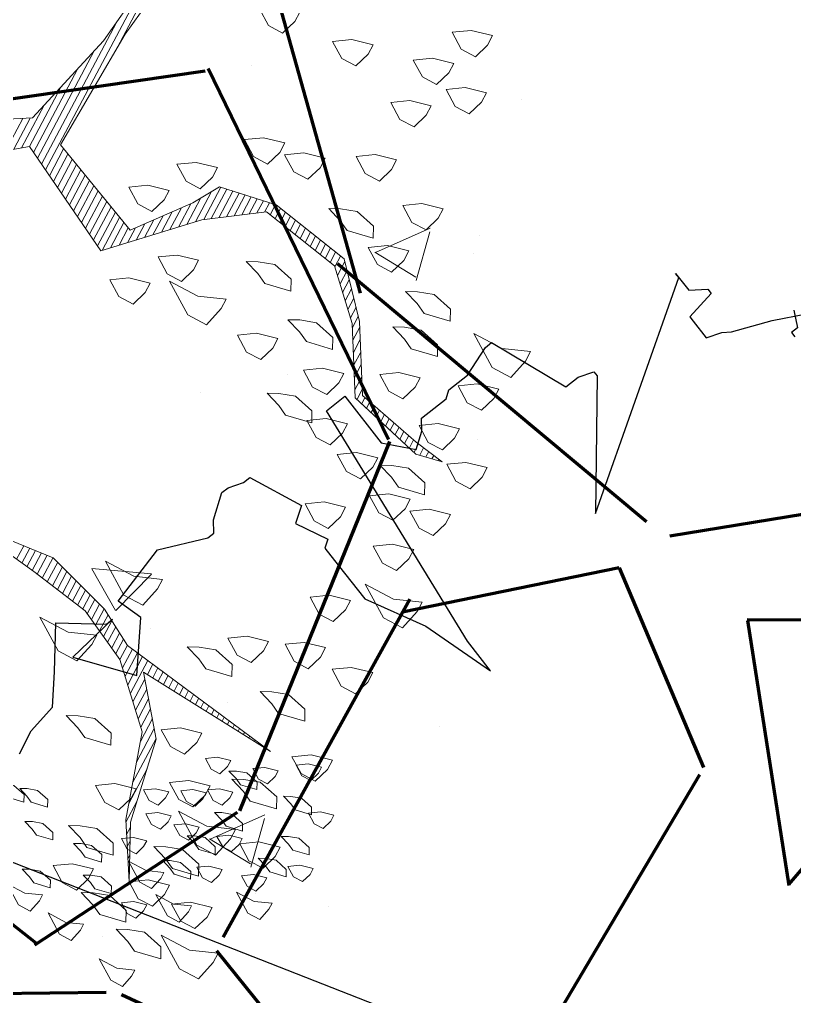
# Model space of a CAD drawing. Header units: millimetres. Extents: x 111 to 1506, y 14 to 566.
# Drawn here: x 245.737 to 246.597, y 193.822 to 194.905 of the extents above; entities that cross this region are included whole.
import ezdxf

# ---------------------------------------------------------------- set-up
doc = ezdxf.new("R2010")
doc.units = ezdxf.units.MM
for name, color, linetype, lineweight in [('ARBOLES', 78, 'Continuous', 5), ('G', 254, 'Continuous', 5), ('GRASS', 56, 'Continuous', 0)]:
    doc.layers.add(name, color=color, linetype=linetype, lineweight=lineweight)
doc.layers.add('fer', color=8, linetype='Continuous')

# ---------------------------------------------------------------- blocks, each defined once
blk = doc.blocks.new('*X16')
at = {"color": 0}
for p, q in [((18.13151740234911, 16.09), (18.18958047791855, 16.09)), ((18.13929503474378, 16.08), (18.19558036576587, 16.08)), ((18.14707266713846, 16.07), (18.22390660465023, 16.07)), ((18.14965271403609, 16.05), (18.29990518404965, 16.05)), ((18.15485029953314, 16.06), (18.26190589434995, 16.06)), ((18.14441471670906, 16.04), (18.33790447374937, 16.04)), ((18.13393872205501, 16.02), (18.47462008168335, 16.02)), ((18.13917671938203, 16.03), (18.39462157705236, 16.03)), ((18.12870072472798, 16.01), (18.17725004740651, 16.01)), ((18.35914787817491, 16.01), (18.5546185863143, 16.01)), ((18.11822473007392, 15.99), (18.1688291521822, 15.99)), ((18.12346272740095, 16), (18.17303959979436, 16)), ((18.1129867327469, 15.98), (18.16461870457004, 15.98)), ((18.10251073809284, 15.96), (18.15619780934573, 15.96)), ((18.10774873541987, 15.97), (18.16040825695789, 15.97)), ((18.09727274076582, 15.95), (18.15198736173358, 15.95)), ((18.08679674611176, 15.93), (18.14356646650926, 15.93)), ((18.09203474343879, 15.94), (18.14777691412142, 15.94)), ((18.0763207514577, 15.91), (18.13514557128495, 15.91)), ((18.08155874878473, 15.92), (18.13935601889711, 15.92)), ((18.07108275413068, 15.9), (18.1309351236728, 15.9)), ((18.0627145011125, 15.88), (18.12251422844848, 15.88)), ((18.06584475680365, 15.89), (18.12672467606064, 15.89)), ((18.07271431419137, 15.87), (18.11830378083633, 15.87)), ((18.08271412727025, 15.86), (18.11409333322417, 15.86)), ((18.09271394034912, 15.85), (18.11969342814805, 15.85)), ((18.10271375342799, 15.84), (18.13219319449663, 15.84)), ((18.11271356650686, 15.83), (18.14469296084522, 15.83)), ((18.12271337958573, 15.82), (18.15719272719381, 15.82)), ((18.1327131926646, 15.81), (18.1696924935424, 15.81)), ((18.14271300574348, 15.8), (18.18219225989099, 15.8)), ((18.15271281882235, 15.79), (18.19469202623958, 15.79)), ((17.56412514288547, 15.77), (17.58859619499025, 15.77)), ((18.16271263190122, 15.78), (18.21045770251964, 15.78)), ((18.17271244498009, 15.77), (18.22712405765109, 15.77)), ((17.56276153201108, 15.76), (17.58959617629814, 15.76)), ((18.18201444571203, 15.76), (18.24033659409571, 15.76)), ((17.5600343102623, 15.74), (17.59159613891391, 15.74)), ((17.56139792113669, 15.75), (17.59059615760602, 15.75)), ((18.18901431486724, 15.75), (18.24215474192823, 15.75)), ((18.19601418402245, 15.74), (18.24397288976075, 15.74)), ((17.55846422328014, 15.73), (17.59259612022179, 15.73)), ((18.20301405317766, 15.73), (18.24579103759327, 15.73)), ((17.55513095225385, 15.71), (17.5905984592483, 15.71)), ((17.556797587767, 15.72), (17.59359610152968, 15.72)), ((18.21001392233287, 15.72), (18.2476091854258, 15.72)), ((18.21701379148808, 15.71), (18.24942733325832, 15.71)), ((17.55346431674071, 15.7), (17.58752159368557, 15.7)), ((18.22401366064329, 15.7), (18.25124548109084, 15.7)), ((17.55013104571442, 15.68), (17.58136786256011, 15.68)), ((17.55179768122756, 15.69), (17.58444472812284, 15.69)), ((18.2310135297985, 15.69), (18.25306362892336, 15.69)), ((18.23801339895371, 15.68), (18.25488177675588, 15.68)), ((17.54846441020127, 15.67), (17.57829099699738, 15.67)), ((18.2385477157574, 15.67), (18.25669992458841, 15.67)), ((17.54513113917498, 15.65), (17.57213726587192, 15.65)), ((17.54679777468813, 15.66), (17.57521413143465, 15.66)), ((18.23479778585283, 15.65), (18.25340011729635, 15.65)), ((18.23667275080511, 15.66), (18.25527508224864, 15.66)), ((17.54020961248283, 15.63), (17.56598353474646, 15.63)), ((17.54346450366184, 15.64), (17.56906040030919, 15.64)), ((18.23104785594825, 15.63), (18.24965018739178, 15.63)), ((18.23292282090054, 15.64), (18.25152515234406, 15.64)), ((17.53520970594339, 15.62), (17.56290666918373, 15.62)), ((18.22917289099596, 15.62), (18.24777522243949, 15.62)), ((17.52520989286452, 15.6), (17.55431273478863, 15.6)), ((17.53020979940396, 15.61), (17.559829803621, 15.61)), ((18.22542296109138, 15.6), (18.24402529253491, 15.6)), ((18.22729792604367, 15.61), (18.2459002574872, 15.61)), ((17.52020998632508, 15.59), (17.54859855588642, 15.59)), ((18.2235479961391, 15.59), (18.24215032758262, 15.59)), ((17.51021017324621, 15.57), (17.537170198082, 15.57)), ((17.51521007978565, 15.58), (17.54288437698421, 15.58)), ((18.21979806623452, 15.57), (18.23840039767805, 15.57)), ((18.2216730311868, 15.58), (18.24027536263033, 15.58)), ((17.50521026670678, 15.56), (17.53145601917979, 15.56)), ((18.21792310128223, 15.56), (18.23652543272576, 15.56)), ((17.49034852600225, 15.54), (17.52411083868868, 15.54)), ((17.50021036016734, 15.55), (17.52574184027757, 15.55)), ((18.21318197637927, 15.54), (18.23277550282118, 15.54)), ((18.21604813632994, 15.55), (18.23465046777347, 15.55)), ((17.48034871292338, 15.53), (17.52259571549491, 15.53)), ((18.2031821633004, 15.53), (18.22835445433237, 15.53)), ((17.46034908676564, 15.51), (17.51956546910738, 15.51)), ((17.47034889984451, 15.52), (17.52108059230115, 15.52)), ((18.18318253714266, 15.51), (18.20585487490491, 15.51)), ((18.19318235022153, 15.52), (18.21710466461864, 15.52)), ((17.44034946060789, 15.49), (17.47856824885655, 15.49)), ((17.45034927368676, 15.5), (17.49106801520514, 15.5)), ((17.49884357368802, 15.49), (17.51653522271984, 15.49)), ((17.49955784605079, 15.5), (17.51805034591361, 15.5)), ((18.16318291098492, 15.49), (18.18335529547745, 15.49)), ((18.17318272406379, 15.5), (18.19460508519117, 15.5)), ((17.43034964752902, 15.48), (17.46606848250796, 15.48)), ((17.49812930132524, 15.48), (17.51502009952607, 15.48)), ((18.15318309790605, 15.48), (18.17210550576372, 15.48)), ((17.40004713443373, 15.46), (17.44106894981079, 15.46)), ((17.42034983445015, 15.47), (17.45356871615937, 15.47)), ((17.49670075659969, 15.46), (17.51198985313854, 15.46)), ((17.49741502896246, 15.47), (17.51350497633231, 15.47)), ((18.12376414791132, 15.46), (18.14684622447798, 15.46)), ((18.14090668461796, 15.47), (18.16085571604999, 15.47)), ((17.36804773258134, 15.45), (17.4285691834622, 15.45)), ((17.49598648423691, 15.45), (17.51047472994477, 15.45)), ((18.10662161120468, 15.45), (18.12970368777135, 15.45)), ((17.30404892887656, 15.43), (17.3661222140591, 15.43)), ((17.33604833072895, 15.44), (17.41606941711361, 15.44)), ((17.49455793951136, 15.43), (17.50744448355723, 15.43)), ((17.49527221187413, 15.44), (17.508959606751, 15.44)), ((18.07233653779141, 15.43), (18.09541861435807, 15.43)), ((18.08947907449805, 15.44), (18.11256115106471, 15.44)), ((17.27536577131167, 15.42), (17.31278987763845, 15.42)), ((17.49384366714858, 15.42), (17.50592936036346, 15.42)), ((18.05519400108478, 15.42), (18.07827607765144, 15.42)), ((17.24203306104876, 15.4), (17.25165344221621, 15.4)), ((17.25869941618022, 15.41), (17.27165306837395, 15.41)), ((17.49241512242303, 15.4), (17.50289911397593, 15.4)), ((17.49312939478581, 15.41), (17.50441423716969, 15.41)), ((18.04068119077921, 15.4), (18.05163786157678, 15.4)), ((18.04334780760024, 15.41), (18.0611335409448, 15.41)), ((17.22536670591732, 15.39), (17.23165381605847, 15.39)), ((17.49170085006025, 15.39), (17.50138399078216, 15.39)), ((18.03801457395817, 15.39), (18.04933021240473, 15.39)), ((17.20870035078586, 15.38), (17.21165418990073, 15.38)), ((17.4902723053347, 15.37), (17.49835374439462, 15.37)), ((17.49098657769748, 15.38), (17.49986886758839, 15.38)), ((18.03268134031611, 15.37), (18.04471491406064, 15.37)), ((18.03534795713714, 15.38), (18.04702256323269, 15.38)), ((17.48884376060915, 15.35), (17.49532349800708, 15.35)), ((17.48955803297192, 15.36), (17.49683862120085, 15.36)), ((18.02734810667405, 15.35), (18.04009961571654, 15.35)), ((18.03001472349508, 15.36), (18.04240726488859, 15.36)), ((17.48812948824637, 15.34), (17.49380837481331, 15.34)), ((18.02468148985301, 15.34), (18.0377919665445, 15.34)), ((17.48670094352081, 15.32), (17.49077812842578, 15.32)), ((17.48741521588359, 15.33), (17.49229325161955, 15.33)), ((18.01934825621095, 15.32), (18.0331766682004, 15.32)), ((18.02201487303198, 15.33), (18.03548431737245, 15.33)), ((17.48598667115804, 15.31), (17.48926300523201, 15.31)), ((18.01668163938991, 15.31), (18.03086901902836, 15.31)), ((17.48455812643249, 15.29), (17.48623275884447, 15.29)), ((17.48527239879526, 15.3), (17.48774788203824, 15.3)), ((18.01134840574785, 15.29), (18.02654868823905, 15.29)), ((18.01401502256888, 15.3), (18.02856136985631, 15.3)), ((17.48384385406971, 15.28), (17.48471763565071, 15.28)), ((18.01152723478788, 15.28), (18.02488205272591, 15.28)), ((17.48312958170693, 15.27), (17.48320251245694, 15.27)), ((18.01352719740366, 15.27), (18.02321541721276, 15.27)), ((18.01552716001943, 15.26), (18.02154878169962, 15.26)), ((18.01752712263521, 15.25), (18.01988214618647, 15.25))]:
    blk.add_line(p, q, dxfattribs=at)
blk = doc.blocks.new('E1E')
at = {"layer": 'ARBOLES', "ltscale": 0.2}
for p, q in [((95.53589239913929, 59.55187833175028), (95.53589239913929, 59.55187833175028)), ((95.6009255226575, 59.47837119379487), (95.6009255226575, 59.47837119379487)), ((95.27078577019293, 59.4541159345644), (95.27078577019293, 59.4541159345644)), ((95.58452171995023, 59.44670663478818), (95.5298121822877, 59.4067161867511)), ((95.60448911147448, 59.38315043963625), (95.58192586977013, 59.44281732982635)), ((95.6038394601656, 59.38383969379451), (95.52656696160948, 59.40351568963882)), ((95.79750850332499, 59.39714402914289), (95.79750850332499, 59.39714402914289)), ((95.76994093795332, 59.38406470091869), (95.76994093795332, 59.38406470091869)), ((95.47302395451237, 59.25522958106198), (95.47302395451237, 59.25522958106198)), ((95.43610505909115, 59.2210686431245), (95.43610505909115, 59.2210686431245)), ((94.9940990077361, 59.18438474289978), (94.9940990077361, 59.18438474289978)), ((95.1485394056996, 59.11331513298084), (95.1485394056996, 59.11331513298084)), ((95.49325417549638, 59.11433350925407), (95.49325417549638, 59.11433350925407)), ((95.5053764720275, 59.00217781744668), (95.44733153404371, 59.05684928185023)), ((95.5148264315825, 59.06597332413779), (95.44758869686069, 59.057520130957)), ((95.505991272701, 59.00265368777985), (95.51518409922373, 59.06577840244612)), ((94.84552276282412, 58.98537926661543), (94.84552276282412, 58.98537926661543)), ((94.82405485688713, 58.97140068489982), (94.82405485688713, 58.97140068489982)), ((94.9280072679987, 58.96682125834189), (94.87329773033608, 58.92683081030479)), ((94.94797860574528, 58.90326004474996), (94.92541536404093, 58.96292693494006)), ((95.14114945888552, 58.95979033873532), (95.14114945888552, 58.95979033873532)), ((94.94732927271929, 58.903946685854), (94.87005677416315, 58.92362268169818)), ((95.2462630320165, 58.90743740692691), (95.2462630320165, 58.90743740692691)), ((94.66758395968606, 58.86352770801913), (94.66758395968606, 58.86352770801913)), ((94.92363391328188, 58.60571444513691), (94.92363391328188, 58.60571444513691)), ((95.13546433198931, 58.5084720318038), (95.13546433198931, 58.5084720318038)), ((95.21043215159789, 58.47292980884792), (95.21043215159789, 58.47292980884792)), ((95.01296909263901, 58.46324103593446), (95.01296909263901, 58.46324103593446))]:
    blk.add_line(p, q, dxfattribs=at)
for points in [[(95.70240777502559, 59.51578741147561), (95.731319704394, 59.52086786205796), (95.74290443008086, 59.49485162781279), (95.7342657706642, 59.44424276730143), (95.71688868213405, 59.48326711866904), (95.68939990105213, 59.50999515690368)], [(95.52807987344208, 59.50302690015785), (95.54208374275566, 59.50439199246345), (95.54751364635176, 59.4921978630811), (95.5448142823156, 59.47638386563214), (95.5312551110873, 59.48495812694811), (95.5199506058098, 59.49940703209136)], [(95.59990918787572, 59.50578765189157), (95.61797769100555, 59.50896267823036), (95.62521756246693, 59.49270383905382), (95.6198188343947, 59.46107584415613), (95.60895902720259, 59.48546410292083), (95.59177992024357, 59.50216778382518)], [(95.567867990956, 59.45742540896713), (95.5683126890414, 59.4673647625887), (95.55519821589851, 59.48587837752603), (95.54887891613173, 59.47819379966545), (95.55205415377706, 59.46012502645571), (95.56154869118919, 59.44974083110655), (95.56923326073608, 59.44342134555158)], [(95.52585638301505, 59.45333013205043), (95.52630108110048, 59.46326948567199), (95.51318660795759, 59.48178310060932), (95.50686730819069, 59.47409852274875), (95.51004254583599, 59.45602974953901), (95.51953708324814, 59.44564555418985), (95.52722165279505, 59.439326068635)], [(95.58457122430596, 59.47460449872157), (95.59857509361954, 59.47596959102718), (95.60400499721564, 59.46377546164483), (95.60130563317959, 59.44796146419598), (95.5877464619512, 59.45653572551195), (95.5764419566737, 59.47098463065508)], [(95.46260103429884, 59.46412860200478), (95.47660490361264, 59.46549369431028), (95.48203480720863, 59.4532995649279), (95.47933544317249, 59.43748556747907), (95.4657762719442, 59.44605982879493), (95.45447176666669, 59.46050873393828)], [(95.54992104290993, 59.45568054245999), (95.57232903529172, 59.45786486575665), (95.58101757955677, 59.43835269007278), (95.57669824984845, 59.41304825981699), (95.55500183161, 59.42676818092892), (95.53691316893669, 59.44988828788819)], [(95.67136112322709, 59.46299422766747), (95.69376911560896, 59.46517855096401), (95.70245765987413, 59.44566637528014), (95.69813833016569, 59.42036194502435), (95.67644191192724, 59.43408186613628), (95.65835324925379, 59.45720197309543)], [(95.77476242571942, 59.4233069836387), (95.77547399986263, 59.4392112280472), (95.75448915576763, 59.46883539356774), (95.7443774632159, 59.45653908043464), (95.74945825191598, 59.42762671890347), (95.76465073316764, 59.4110106705055), (95.77694703299782, 59.40089868066881)], [(95.79916977143641, 59.46300804667981), (95.81723827456624, 59.4661830730186), (95.8244781460276, 59.44992423384205), (95.81907941795536, 59.41829623894447), (95.80821961076315, 59.44268449770907), (95.79104050380413, 59.45938817861331)], [(95.68669411884157, 59.44214795461372), (95.70476262197135, 59.44532298095265), (95.71200249343285, 59.4290641417761), (95.70660376536051, 59.39743614687841), (95.69574395816828, 59.42182440564311), (95.67856485120937, 59.43852808654724)], [(95.49019525036456, 59.41309730871425), (95.49063994844995, 59.42303666233583), (95.47752547530712, 59.44155027727315), (95.47120617554029, 59.43386569941257), (95.47438141318564, 59.41579692620284), (95.48387595059776, 59.40541273085369), (95.49156052014455, 59.39909324529871)], [(95.62435934182, 59.42900300753085), (95.6383632111337, 59.43036809983646), (95.64379311472969, 59.41817397045411), (95.64109375069363, 59.40235997300537), (95.62753457946523, 59.41093423432122), (95.61623007418771, 59.42538313946446)], [(95.42345005874101, 59.40715818258836), (95.44585805112287, 59.40934250588489), (95.45454659538784, 59.38983033020114), (95.45022726567976, 59.36452589994536), (95.42853084744108, 59.3782458210574), (95.41044218476765, 59.40136592801654)], [(95.52974754265499, 59.36096687999832), (95.53045911679831, 59.37687112440681), (95.50947427270313, 59.40649528992735), (95.49936258015137, 59.39419897679413), (95.50444336885145, 59.36528661526317), (95.51963585010336, 59.3486705668651), (95.53193214993341, 59.33855857702853)], [(95.58249061269184, 59.40004014269452), (95.61140254206036, 59.40512059327698), (95.62298726774706, 59.37910435903181), (95.61434860833052, 59.32849549852033), (95.59697151980042, 59.36751984988807), (95.56948273871845, 59.39424788812247)], [(95.5778384019774, 59.41315844295949), (95.59184227129109, 59.41452353526511), (95.59727217488708, 59.40232940588275), (95.59457281085103, 59.38651540843391), (95.58101363962277, 59.39508966974976), (95.56970913434513, 59.40953857489301)], [(95.66709167836729, 59.36756876121632), (95.66780325251072, 59.3834730056248), (95.64681840841551, 59.41309717114535), (95.63670671586377, 59.40080085801211), (95.64178750456385, 59.37188849648105), (95.65697998581564, 59.35527244808319), (95.6692762856457, 59.3451604582464)], [(95.67002206101543, 59.38114674057935), (95.67046675910083, 59.39108609420081), (95.65735228595794, 59.40959970913825), (95.65103298619115, 59.40191513127756), (95.6542082238364, 59.38384635806783), (95.66370276124864, 59.37346216271878), (95.67138733079551, 59.36714267716371)], [(95.69742675602235, 59.40445770061586), (95.71983474840424, 59.40664202391239), (95.72852329266928, 59.38712984822853), (95.72420396296094, 59.36182541797272), (95.70250754472242, 59.37554533908467), (95.68441888204909, 59.39866544604392)], [(95.73280153612238, 59.40423104128381), (95.74680540543608, 59.40559613358919), (95.75223530903229, 59.39340200420693), (95.74953594499613, 59.3775880067581), (95.73597677376772, 59.38616226807396), (95.72467226849031, 59.40061117321731)], [(95.4359897409753, 59.40357222969786), (95.449993610289, 59.40493732200348), (95.45542351388501, 59.39274319262112), (95.45272414984896, 59.37692919517217), (95.43916497862068, 59.38550345648813), (95.42786047334305, 59.39995236163149)], [(95.57605960963579, 59.37340102847364), (95.5765043077212, 59.383340382095), (95.5633898345783, 59.40185399703254), (95.55707053481152, 59.39416941917197), (95.56024577245677, 59.37610064596213), (95.569740309869, 59.36571645061296), (95.57742487941576, 59.359396965058)], [(95.62394581925837, 59.37524152962936), (95.62439051734378, 59.38518088325093), (95.61127604420076, 59.40369449818824), (95.60495674443398, 59.39600992032767), (95.60813198207931, 59.37794114711804), (95.61762651949144, 59.36755695176877), (95.62531108903832, 59.36123746621392)], [(95.78131624755468, 59.35608207472914), (95.78202782169788, 59.37198631913763), (95.76104297760268, 59.40161048465829), (95.75093128505108, 59.38931417152506), (95.75601207375112, 59.36040180999389), (95.77120455500294, 59.34378576159604), (95.783500854833, 59.33367377175947)], [(95.68809056414528, 59.38432176691814), (95.70615906727508, 59.38749679325683), (95.71339893873647, 59.3712379540804), (95.70800021066424, 59.33960995918282), (95.697140403472, 59.36399821794765), (95.67996129651299, 59.38070189885165)], [(95.48435182420681, 59.37152996019522), (95.49835569352062, 59.37289505250082), (95.50378559711672, 59.36070092311824), (95.50108623308056, 59.34488692566951), (95.48752706185229, 59.35346118698537), (95.47622255657477, 59.36791009212872)], [(95.52683930575716, 59.34174246645345), (95.52728400384257, 59.35168182007479), (95.51416953069969, 59.37019543501223), (95.50785023093277, 59.36251085715166), (95.5110254685781, 59.34444208394181), (95.52052000599024, 59.33405788859277), (95.52820457553699, 59.32773840303769)], [(95.61356188567531, 59.3657470177357), (95.62756575498899, 59.36711211004108), (95.63299565858509, 59.35491798065872), (95.63029629454893, 59.33910398321), (95.61673712332063, 59.34767824452585), (95.60543261804314, 59.3621271496692)], [(95.81504595966285, 59.37266418063125), (95.83311446279268, 59.37583920697004), (95.84035433425419, 59.3595803677936), (95.83495560618181, 59.32795237289582), (95.82409579898972, 59.35234063166062), (95.80691669203081, 59.36904431256475)], [(95.5494171407884, 59.35666678044679), (95.56342101010219, 59.35803187275239), (95.5688509136982, 59.34583774337004), (95.56615154966202, 59.3300237459212), (95.55259237843364, 59.33859800723716), (95.54128787315624, 59.35304691238029)], [(95.76538095769882, 59.33106626498957), (95.76582565578421, 59.34100561861093), (95.75271118264132, 59.35951923354836), (95.74639188287455, 59.3518346556878), (95.74956712051987, 59.33376588247807), (95.759061657932, 59.32338168712889), (95.76674622747879, 59.31706220157393)], [(95.30927537440223, 59.34852383288015), (95.33168336678402, 59.3507081561767), (95.34037191104919, 59.33119598049284), (95.33605258134087, 59.30589155023704), (95.31435616310243, 59.31961147134897), (95.29626750042887, 59.34273157830812)], [(95.42786915814628, 59.29222054045332), (95.4285807322896, 59.30812478486192), (95.40759588819452, 59.33774895038247), (95.39748419564276, 59.32545263724925), (95.40256498434285, 59.29654027571807), (95.41775746559452, 59.27992422732022), (95.43005376542469, 59.26981223748367)], [(95.57314037913194, 59.33352703777432), (95.59554837151373, 59.33571136107096), (95.60423691577878, 59.31619918538711), (95.59991758607048, 59.29089475513129), (95.57822116783191, 59.30461467624336), (95.56013250515858, 59.32773478320249)], [(95.57834545111031, 59.33545354802089), (95.59234932042402, 59.33681864032661), (95.59777922402003, 59.32462451094425), (95.59507985998395, 59.3088105134953), (95.58152068875569, 59.31738477481125), (95.57021618347817, 59.33183367995439)], [(95.63391623027965, 59.33097456362173), (95.64792009959335, 59.33233965592733), (95.65335000318936, 59.32014552654497), (95.65065063915328, 59.30433152909614), (95.63709146792499, 59.3129057904121), (95.62578696264738, 59.32735469555523)], [(95.67999247203684, 59.33687977457161), (95.69399634135056, 59.33824486687723), (95.69942624494655, 59.32605073749487), (95.69672688091049, 59.31023674004602), (95.68316770968208, 59.31881100136187), (95.67186320440467, 59.33325990650522)], [(95.76398904387285, 59.32498538990152), (95.78639703625477, 59.32716971319819), (95.7950855805198, 59.30765753751432), (95.79076625081137, 59.28235310725852), (95.76906983257292, 59.29607302837057), (95.7509811698996, 59.31919313532971)], [(95.19942001977181, 59.31519391342754), (95.22833194914021, 59.3202743640101), (95.23991667482703, 59.29425812976494), (95.23127801541037, 59.24364926925345), (95.21390092688029, 59.28267362062118), (95.18641214579841, 59.30940165885571)], [(95.52594990958636, 59.32186375921041), (95.53995377890001, 59.32322885151603), (95.54538368249601, 59.31103472213368), (95.54268431845995, 59.29522072468472), (95.5291251472317, 59.30379498600068), (95.51782064195405, 59.31824389114392)], [(95.7394463290613, 59.27508833337951), (95.74015790320452, 59.290992577788), (95.71917305910941, 59.32061674330854), (95.70906136655772, 59.30832043017521), (95.71414215525776, 59.27940806864426), (95.72933463650944, 59.26279202024629), (95.74163093633972, 59.25268003040961)], [(95.74959829604352, 59.28994375819802), (95.75004299412892, 59.29988311181948), (95.73692852098604, 59.3183967267568), (95.73060922121924, 59.31071214889623), (95.73378445886458, 59.29264337568659), (95.74327899627673, 59.28225918033746), (95.7509635658236, 59.27593969478248)], [(95.6167682988445, 59.30385612024593), (95.63077216815807, 59.3052212125514), (95.63620207175421, 59.29302708316896), (95.63350270771812, 59.27721308572021), (95.61994353648984, 59.28578734703608), (95.60863903121223, 59.30023625217943)], [(95.82460284812264, 59.274635736722), (95.82504754620804, 59.28457509034346), (95.81193307306528, 59.30308870528079), (95.80561377329822, 59.29540412742021), (95.80878901094358, 59.2773353542106), (95.81828354835571, 59.26695115886142), (95.8259681179026, 59.26063167330635)], [(95.834066210011, 59.30807366565288), (95.85213471314086, 59.31124869199179), (95.85937458460232, 59.29498985281525), (95.85397585652996, 59.26336185791757), (95.84311604933777, 59.28775011668226), (95.82593694237885, 59.30445379758639)], [(95.33823718861916, 59.28348324726726), (95.36064518100096, 59.2856675705638), (95.36933372526613, 59.26615539487993), (95.36501439555781, 59.24085096462424), (95.34331797731936, 59.25457088573607), (95.32522931464581, 59.27769099269543)], [(95.65342211509909, 59.27575122604053), (95.67583010748095, 59.27793554933707), (95.684518651746, 59.25842337365309), (95.6801993220377, 59.2331189433974), (95.65850290379913, 59.24683886450934), (95.6404142411257, 59.26995897146859)], [(95.53848597176868, 59.27133366811908), (95.56089396415035, 59.27351799141564), (95.56958250841541, 59.25400581573187), (95.56526317870718, 59.22870138547607), (95.54356676046864, 59.24242130658801), (95.52547809779519, 59.26554141354728)], [(95.1647656124084, 59.25300054377229), (95.18717360479015, 59.25518486706896), (95.19586214905537, 59.23567269138498), (95.19154281934692, 59.2103682611293), (95.16984640110846, 59.22408818224123), (95.15175773843502, 59.24720828920048)], [(95.2731978187523, 59.25452197440773), (95.29560581113415, 59.25670629770438), (95.30429435539914, 59.23719412202051), (95.2999750256909, 59.21188969176471), (95.27827860745235, 59.22560961287676), (95.2601899447789, 59.24872971983591)], [(95.78262241570533, 59.22671833552526), (95.78306711379076, 59.23665768914673), (95.76995264064787, 59.25517130408415), (95.76363334088109, 59.24748672622357), (95.76680857852628, 59.22941795301385), (95.77630311593857, 59.21903375766468), (95.78398768548544, 59.2127142721096)], [(95.0975416352632, 59.24644757388266), (95.11994962764486, 59.24863189717922), (95.12863817191001, 59.22911972149534), (95.1243188422017, 59.20381529123954), (95.10262242396328, 59.21753521235159), (95.0845337612897, 59.24065531931085)], [(95.02020596556616, 59.2275982908598), (95.0426139579478, 59.22978261415646), (95.05130250221295, 59.2102704384726), (95.04698317250464, 59.18496600821679), (95.02528675426622, 59.19868592932885), (95.00719809159264, 59.22180603628799)], [(95.39321475078295, 59.2300271707981), (95.41562274316463, 59.23221149409464), (95.42431128742979, 59.21269931841088), (95.41999195772148, 59.18739488815508), (95.39829553948306, 59.20111480926703), (95.38020687680948, 59.22423491622616)], [(95.46770412390669, 59.18525947618677), (95.46841569805012, 59.20116372059538), (95.44743085395493, 59.23078788611569), (95.43731916140318, 59.21849157298258), (95.44239995010322, 59.18957921145164), (95.45759243135504, 59.17296316305367), (95.46988873118508, 59.16285117321711)], [(95.76096515236866, 59.18785060449471), (95.76140985045404, 59.19778995811616), (95.74829537731115, 59.21630357305347), (95.74197607754438, 59.20861899519291), (95.74515131518959, 59.19055022198328), (95.75464585260185, 59.18016602663401), (95.76233042214862, 59.17384654107916)], [(95.11568018278506, 59.15320643072805), (95.11639175692841, 59.16911067513665), (95.09540691283328, 59.19873484065719), (95.08529522028145, 59.18643852752397), (95.09037600898165, 59.15752616599278), (95.10556849023331, 59.14091011759482), (95.11786479006348, 59.13079812775825)], [(95.12721502362335, 59.19731123267836), (95.14962301600524, 59.19949555597491), (95.15831156027016, 59.17998338029092), (95.15399223056197, 59.15467895003523), (95.13229581232343, 59.16839887114718), (95.11420714965008, 59.19151897810642)], [(95.65133727751768, 59.15791745661969), (95.65204885166092, 59.17382170102808), (95.6310640075658, 59.20344586654861), (95.62095231501408, 59.19114955341539), (95.62603310371416, 59.16223719188433), (95.6412255849661, 59.14562114348637), (95.65352188479612, 59.13550915364969)], [(95.78176419505843, 59.16301750400228), (95.78220889314372, 59.17295685762387), (95.76909442000071, 59.19147047256119), (95.76277512023401, 59.18378589470051), (95.76595035787923, 59.16571712149089), (95.77544489529151, 59.15533292614172), (95.78312946483825, 59.14901344058676)], [(95.01735966899281, 59.16398131322584), (95.03976766137468, 59.16616563652229), (95.04845620563974, 59.14665346083839), (95.04413687593151, 59.12134903058271), (95.02244045769298, 59.13506895169466), (95.00435179501955, 59.15818905865392)], [(94.87930395913729, 59.14147518759925), (94.90821588850571, 59.14655563818183), (94.91980061419252, 59.12053940393665), (94.91116195477586, 59.06993054342507), (94.89378486624577, 59.1089548947928), (94.8662960851638, 59.13568293302744)], [(94.94363175486085, 59.15453221605019), (94.96603974724262, 59.15671653934672), (94.97472829150769, 59.13720436366286), (94.97040896179935, 59.11189993340717), (94.94871254356093, 59.12561985451899), (94.93062388088757, 59.14873996147837)], [(95.20170439674715, 59.15254353806704), (95.22411238912892, 59.15472786136347), (95.23280093339409, 59.13521568567971), (95.22848160368578, 59.10991125542391), (95.20678518544723, 59.12363117653585), (95.1886965227738, 59.14675128349511)], [(95.12726490847187, 59.12719019648289), (95.14967290085352, 59.12937451977943), (95.15836144511871, 59.10986234409556), (95.15404211541036, 59.08455791383976), (95.13234569717194, 59.09827783495192), (95.11425703449837, 59.12139794191107)], [(95.01669797969808, 59.07795603262188), (95.03910597207987, 59.08014035591842), (95.04779451634492, 59.06062818023457), (95.0434751866366, 59.03532374997886), (95.02177876839815, 59.04904367109081), (95.0036901057246, 59.07216377804996)], [(95.45332298649522, 59.07753769660262), (95.48223491586364, 59.08261814718497), (95.49381964155049, 59.05660191293991), (95.48518098213384, 59.00599305242842), (95.46780389360373, 59.04501740379605), (95.44031511252187, 59.07174544203058)], [(95.56825912982588, 59.08195525452395), (95.59717105919428, 59.0870357051064), (95.6087557848811, 59.06101947086125), (95.60011712546446, 59.01041061034964), (95.58274003693433, 59.04943496171739), (95.55525125585241, 59.07616299995201)], [(95.13092254888527, 59.06646934613473), (95.15333054126715, 59.06865366943128), (95.1620190855321, 59.04914149374738), (95.15769975582388, 59.02383706349159), (95.13600333758532, 59.03755698460376), (95.117914674912, 59.06067709156291)], [(94.98854750932144, 59.01865879025244), (94.98925908346466, 59.03456303466103), (94.96827423936944, 59.06418720018159), (94.95816254681782, 59.05189088704837), (94.9632433355179, 59.0229785255173), (94.97843581676972, 59.00636247711934), (94.99073211659973, 58.99625048728278)], [(94.94591613183631, 58.99188184068957), (94.94662770597952, 59.00778608509817), (94.92564286188431, 59.03741025061861), (94.9155311693326, 59.02511393748551), (94.9206119580328, 58.99620157595443), (94.93580443928448, 58.97958552755635), (94.94810073911462, 58.96947353771979)], [(95.175076844354, 58.98481271212386), (95.17578841849732, 59.00071695653245), (95.15480357440212, 59.030341122053), (95.1446918818505, 59.01804480891978), (95.14977267055056, 58.98913244738871), (95.16496515180236, 58.97251639899075), (95.17726145163242, 58.96240440915419)], [(95.09337196010021, 59.0107800350409), (95.11577995248209, 59.01296435833744), (95.12446849674706, 58.99345218265334), (95.12014916703885, 58.96814775239765), (95.09845274880041, 58.98186767350971), (95.08036408612693, 59.00498778046885)], [(95.09271027080551, 58.92475475443693), (95.09342184494874, 58.9406589988453), (95.07243700085353, 58.97028316436585), (95.06232530830192, 58.95798685123263), (95.06740609700199, 58.92907448970167), (95.08259857825377, 58.91245844130371), (95.09489487808372, 58.90234645146715)], [(94.92426959844617, 58.93548072560626), (94.94667759082807, 58.93766504890282), (94.95536613509312, 58.91815287321894), (94.95104680538479, 58.89284844296314), (94.92935038714623, 58.90656836407508), (94.91126172447292, 58.92968847103435)], [(94.85343786573587, 58.91952756986943), (94.87584585811764, 58.92171189316598), (94.8845344023827, 58.9021997174821), (94.88021507267437, 58.8768952872263), (94.85851865443594, 58.89061520833824), (94.8404299917626, 58.91373531529739)], [(95.13391850000394, 58.91972321518271), (95.15632649238573, 58.92190753847926), (95.16501503665079, 58.9023953627955), (95.16069570694248, 58.8770909325397), (95.13899928870406, 58.89081085365164), (95.12091062603069, 58.91393096061078)], [(94.95831220136327, 58.84152777846217), (94.9590237755066, 58.85743202287078), (94.9380389314114, 58.88705618839122), (94.9279272388597, 58.8747598752581), (94.93300802755986, 58.84584751372692), (94.94820050881157, 58.82923146532907), (94.96049680864158, 58.81911947549228)], [(95.08844082594558, 58.82932928798577), (95.08915240008893, 58.84523353239425), (95.06816755599371, 58.87485769791481), (95.05805586344212, 58.86256138478159), (95.06313665214218, 58.83364902325052), (95.07832913339386, 58.81703297485254), (95.090625433224, 58.80692098501588)], [(94.71253585930712, 58.83340446660877), (94.73494385168888, 58.83558878990544), (94.74363239595385, 58.81607661422144), (94.73931306624563, 58.79077218396564), (94.71761664800721, 58.80449210507759), (94.69952798533377, 58.82761221203685)], [(94.86217629484956, 58.82989435799007), (94.88458428723122, 58.83207868128663), (94.89327283149628, 58.81256650560276), (94.88895350178807, 58.78726207534707), (94.86725708354963, 58.80098199645901), (94.8491684208762, 58.82410210341828)], [(95.15566480309091, 58.8358822578753), (95.18457673245943, 58.84096270845787), (95.19616145814614, 58.8149464742127), (95.18752279872959, 58.76433761370122), (95.17014571019938, 58.80336196506895), (95.14265692911763, 58.83009000330337)], [(94.7812328695874, 58.80164488912003), (94.8036408619692, 58.80382921241658), (94.81232940623423, 58.78431703673282), (94.80801007652605, 58.759012606477), (94.78631365828748, 58.77273252758896), (94.76822499561415, 58.7958526345481)], [(94.65908121512692, 58.77842695950419), (94.6814892075087, 58.78061128280072), (94.69017775177376, 58.76109910711697), (94.68585842206556, 58.73579467686117), (94.66416200382713, 58.749514597973), (94.64607334115354, 58.77263470493225)], [(94.72269743670715, 58.77557974354663), (94.74510542908905, 58.77776406684306), (94.7537939733542, 58.75825189115919), (94.74947464364588, 58.7329474609035), (94.72777822540732, 58.74666738201544), (94.70968956273389, 58.76978748897471)], [(94.93595409383005, 58.76922241897027), (94.95836208621168, 58.77140674226682), (94.96705063047686, 58.75189456658294), (94.96273130076855, 58.72659013632726), (94.94103488253, 58.7403100574392), (94.92294621985657, 58.76343016439846)], [(95.15281850651769, 58.77226528024122), (95.17522649889943, 58.7744496035379), (95.1839150431646, 58.754937427854), (95.1795957134563, 58.72963299759821), (95.15789929521785, 58.74335291871016), (95.13981063254428, 58.76647302566941)], [(95.22222709094143, 58.7564099471611), (95.24463508332322, 58.75859427045764), (95.25332362758823, 58.73908209477376), (95.24900429787992, 58.71377766451807), (95.22730787964147, 58.72749758563003), (95.20921921696804, 58.75061769258927)], [(94.96562748219019, 58.72008607776597), (94.98803547457209, 58.72227040106252), (94.996724018837, 58.70275822537864), (94.9924046891288, 58.67745379512284), (94.97070827089037, 58.69117371623489), (94.95261960821692, 58.71429382319403)], [(94.79215590597929, 58.68960337427101), (94.81456389836119, 58.69178769756756), (94.82325244262636, 58.67227552188369), (94.81893311291805, 58.64697109162789), (94.79723669467948, 58.66069101273983), (94.77914803200605, 58.68381111969909)], [(95.05673248485235, 58.6905108235739), (95.07914047723413, 58.69269514687032), (95.08782902149929, 58.67318297118646), (95.08350969179097, 58.64787854093066), (95.06181327355243, 58.6615984620427), (95.04372461087898, 58.68471856900186)], [(95.12614106927609, 58.67465549049363), (95.148549061658, 58.67683981379006), (95.15723760592293, 58.65732763810618), (95.1529182762146, 58.6320232078505), (95.13122185797619, 58.64574312896245), (95.1131331953026, 58.66886323592171)], [(94.84210256429144, 58.59493862313756), (94.86451055667332, 58.59712294643411), (94.87319910093849, 58.57761077075036), (94.86887977123017, 58.55230634049455), (94.8471833529916, 58.56602626160638), (94.82909469031816, 58.58914636856574)]]:
    blk.add_lwpolyline(points, close=True, dxfattribs=at)
for points in [[(95.61327465398328, 58.80583975633548), (95.56907047366613, 58.95761742654172), (95.54732417057907, 59.04145838384913), (95.55088204129567, 59.12097960589157), (95.58695959694563, 59.21498146436412), (95.67654168162419, 59.29383979374556), (95.72420396296094, 59.36182541797272), (95.67364550020254, 59.30034385230697), (95.57827105268044, 59.23449364004789), (95.53640113418707, 59.15349989869814), (95.46831592835308, 59.34140579298609), (95.53137023033553, 59.11229122403385), (95.52562775234064, 59.05517830496108), (95.53726236287586, 58.95904103452055), (95.57272811407951, 58.89689657619356)], [(95.295442970324, 58.46947065514659), (95.22384977862184, 58.50773429119661), (95.23457327561995, 58.67617692112905), (95.10297161790258, 58.72668795898384), (95.02848224477879, 58.77145565359517), (95.00165515299173, 58.88420897243365), (95.03051719751161, 58.95941045921158), (95.08829117140017, 59.03969239657186), (95.07086419802151, 59.14883778413495), (95.04987935392641, 59.17846194965538), (95.0607525054699, 59.13654147100186), (95.07889105299178, 59.04330032784712), (95.02111707910323, 58.96301839048697), (94.98575109759659, 58.88492077642301), (95.01257818938365, 58.77216745758464), (95.05744405899569, 58.70641506798226), (95.09865228819427, 58.70138352872828), (95.1868611094348, 58.67831233309736), (95.18985706055349, 58.53156620214524), (95.03086639145106, 58.46856320584383), (94.87909123347872, 58.42436058123693)], [(94.8942837147305, 58.40774453283898), (95.05906674667624, 58.45773941201769), (95.19712245653187, 58.48024553764439), (95.29910061073751, 58.40874980479843), (95.39386325381308, 58.31845370025808), (95.45605632710684, 58.28379799548354), (95.58110416298908, 58.30051186653807), (95.6577282585428, 58.30345690515247), (95.6346585768662, 58.21524730125196), (95.56321503970949, 58.04314782871578), (95.48379453243109, 57.90646477627197)]]:
    blk.add_lwpolyline(points, dxfattribs=at)
at = {"layer": 'ARBOLES', "ltscale": 0.2, "xscale": 0.8372139817761642, "yscale": 0.8372139817761642, "zscale": 0.8372139817761642, "rotation": 204.0028523145856}
blk.add_blockref('*X16', (103.6395475192941, 76.97354757922794), dxfattribs=at)
blk = doc.blocks.new('tr')
at = {"layer": 'fer', "color": 97}
for p, q in [((1378.074469987429, 206.4314346443248), (1378.092323287505, 206.4660976106138)), ((1378.074469987429, 206.4314346443248), (1378.092323287505, 206.4660976106138)), ((1378.080421087454, 206.4574318690397), (1378.09827438753, 206.4487661274657)), ((1378.080421087454, 206.4574318690397), (1378.09827438753, 206.4487661274657)), ((1378.09827438753, 206.4487661274657), (1378.09827438753, 206.4401003858916)), ((1378.09827438753, 206.4487661274657), (1378.09827438753, 206.4401003858916)), ((1378.09827438753, 206.4401003858916), (1378.104225487552, 206.4401003858916)), ((1378.09827438753, 206.4401003858916), (1378.09827438753, 206.4401003858916)), ((1378.09827438753, 206.4401003858916), (1378.104225487552, 206.4401003858916)), ((1378.09827438753, 206.4401003858916), (1378.09827438753, 206.4401003858916)), ((1378.056616687356, 206.3881059364544), (1378.074469987429, 206.4314346443248)), ((1378.056616687356, 206.3881059364544), (1378.074469987429, 206.4314346443248)), ((1377.991154587084, 206.3794401948803), (1378.003056787131, 206.3967716780285)), ((1377.991154587084, 206.3794401948803), (1378.003056787131, 206.3967716780285)), ((1378.003056787131, 206.3967716780285), (1378.009007887156, 206.3967716780285)), ((1378.003056787131, 206.3967716780285), (1378.009007887156, 206.3967716780285)), ((1378.009007887156, 206.3967716780285), (1378.014958987182, 206.3621087117394)), ((1378.009007887156, 206.3967716780285), (1378.014958987182, 206.3621087117394)), ((1378.050665587331, 206.3794401948803), (1378.056616687356, 206.3881059364544)), ((1378.050665587331, 206.3794401948803), (1378.056616687356, 206.3881059364544)), ((1378.056616687356, 206.3881059364544), (1378.056616687356, 206.3881059364544)), ((1378.056616687356, 206.3881059364544), (1378.056616687356, 206.3881059364544)), ((1377.967350186982, 206.3794401948803), (1377.991154587084, 206.3794401948803)), ((1377.973301287007, 206.3794401948803), (1377.967350186982, 206.3794401948803)), ((1377.967350186982, 206.3794401948803), (1377.991154587084, 206.3794401948803)), ((1377.973301287007, 206.3794401948803), (1377.967350186982, 206.3794401948803)), ((1378.122078787628, 206.1454651724166), (1377.973301287007, 206.3794401948803)), ((1378.122078787628, 206.1454651724166), (1377.973301287007, 206.3794401948803)), ((1378.044714487305, 206.3621087117394), (1378.050665587331, 206.3794401948803)), ((1378.044714487305, 206.3621087117394), (1378.050665587331, 206.3794401948803)), ((1378.014958987182, 206.3621087117394), (1378.020910087207, 206.3621087117394)), ((1378.014958987182, 206.3621087117394), (1378.020910087207, 206.3621087117394)), ((1378.020910087207, 206.3621087117394), (1378.044714487305, 206.3621087117394)), ((1378.020910087207, 206.3621087117394), (1378.044714487305, 206.3621087117394)), ((1377.991154587084, 206.2234568465688), (1377.997105687105, 206.2407883297169)), ((1377.991154587084, 206.2234568465688), (1377.997105687105, 206.2407883297169)), ((1377.997105687105, 206.2407883297169), (1378.003056787131, 206.2407883297169)), ((1377.997105687105, 206.2407883297169), (1378.003056787131, 206.2407883297169)), ((1378.003056787131, 206.2407883297169), (1378.122078787628, 206.1454651724166)), ((1378.003056787131, 206.2407883297169), (1378.122078787628, 206.1454651724166)), ((1377.991154587084, 206.2061253634279), (1377.991154587084, 206.2234568465688)), ((1377.991154587084, 206.2061253634279), (1377.991154587084, 206.2234568465688)), ((1377.90188808671, 206.1714623971316), (1377.991154587084, 206.2061253634279)), ((1377.90188808671, 206.1714623971316), (1377.991154587084, 206.2061253634279)), ((1377.90188808671, 206.1627966555575), (1377.90188808671, 206.1714623971316)), ((1377.90188808671, 206.1627966555575), (1377.90188808671, 206.1714623971316)), ((1377.913790286761, 206.1281336892685), (1377.90188808671, 206.1627966555575)), ((1377.913790286761, 206.1281336892685), (1377.90188808671, 206.1627966555575)), ((1377.913790286761, 206.1021364645462), (1377.913790286761, 206.1281336892685)), ((1377.913790286761, 206.1021364645462), (1377.913790286761, 206.1281336892685)), ((1377.919741386786, 206.0934707229794), (1377.913790286761, 206.1021364645462)), ((1377.919741386786, 206.0934707229794), (1377.913790286761, 206.1021364645462)), ((1377.919741386786, 206.0588077566831), (1377.919741386786, 206.0934707229794)), ((1377.919741386786, 206.0588077566831), (1377.919741386786, 206.0934707229794)), ((1377.931643586833, 206.050142015109), (1377.919741386786, 206.0588077566831)), ((1377.931643586833, 206.050142015109), (1377.919741386786, 206.0588077566831)), ((1377.943545786884, 206.0328105319682), (1377.931643586833, 206.050142015109)), ((1377.943545786884, 206.0328105319682), (1377.931643586833, 206.050142015109)), ((1377.913790286761, 206.0068133072459), (1377.943545786884, 206.0328105319682)), ((1377.913790286761, 206.0068133072459), (1377.943545786884, 206.0328105319682)), ((1377.848328186488, 206.0068133072459), (1377.913790286761, 206.0068133072459)), ((1377.848328186488, 206.0068133072459), (1377.913790286761, 206.0068133072459)), ((1377.848328186488, 206.0068133072459), (1377.848328186488, 206.0068133072459)), ((1377.848328186488, 205.980816082531), (1377.848328186488, 206.0068133072459)), ((1377.848328186488, 206.0068133072459), (1377.848328186488, 206.0068133072459)), ((1377.848328186488, 205.980816082531), (1377.848328186488, 206.0068133072459)), ((1378.145883187726, 205.9461531162347), (1377.848328186488, 205.980816082531)), ((1378.145883187726, 205.9461531162347), (1377.848328186488, 205.980816082531)), ((1377.848328186488, 205.980816082531), (1377.848328186488, 205.980816082531)), ((1377.848328186488, 205.980816082531), (1377.848328186488, 205.980816082531)), ((1378.104225487552, 205.9201558915197), (1378.1875408879, 205.9461531162347)), ((1378.104225487552, 205.9201558915197), (1378.1875408879, 205.9461531162347)), ((1378.1875408879, 205.9461531162347), (1378.145883187726, 205.9461531162347)), ((1378.1875408879, 205.9461531162347), (1378.145883187726, 205.9461531162347)), ((1378.03876338728, 205.8854929252234), (1378.104225487552, 205.9201558915197)), ((1378.03876338728, 205.8854929252234), (1378.104225487552, 205.9201558915197)), ((1377.85427928651, 205.8681614420825), (1377.913790286761, 205.8941586667975)), ((1377.85427928651, 205.8681614420825), (1377.913790286761, 205.8941586667975)), ((1377.913790286761, 205.8941586667975), (1377.925692486808, 205.8768271836566)), ((1377.913790286761, 205.8941586667975), (1377.925692486808, 205.8768271836566)), ((1377.925692486808, 205.8768271836566), (1377.961399086957, 205.8941586667975)), ((1377.925692486808, 205.8768271836566), (1377.961399086957, 205.8941586667975)), ((1377.961399086957, 205.8941586667975), (1377.967350186982, 205.8854929252234)), ((1377.961399086957, 205.8941586667975), (1377.967350186982, 205.8854929252234)), ((1377.967350186982, 205.8854929252234), (1377.991154587084, 205.8854929252234)), ((1377.967350186982, 205.8854929252234), (1377.991154587084, 205.8854929252234)), ((1377.991154587084, 205.8854929252234), (1378.03876338728, 205.8854929252234)), ((1377.991154587084, 205.8854929252234), (1378.03876338728, 205.8854929252234)), ((1377.85427928651, 205.8681614420825), (1377.85427928651, 205.8681614420825)), ((1377.85427928651, 205.8594957005084), (1377.85427928651, 205.8681614420825)), ((1377.85427928651, 205.8681614420825), (1377.85427928651, 205.8681614420825)), ((1377.85427928651, 205.8594957005084), (1377.85427928651, 205.8681614420825)), ((1377.848328186488, 205.8421642173603), (1377.85427928651, 205.8594957005084)), ((1377.848328186488, 205.8421642173603), (1377.85427928651, 205.8594957005084)), ((1377.848328186488, 205.8334984757862), (1377.848328186488, 205.8421642173603)), ((1377.848328186488, 205.8334984757862), (1377.848328186488, 205.8421642173603)), ((1377.866181486561, 205.8075012510712), (1377.848328186488, 205.8334984757862)), ((1377.866181486561, 205.8075012510712), (1377.848328186488, 205.8334984757862)), ((1377.878083686612, 205.7988355094972), (1377.866181486561, 205.8075012510712)), ((1377.878083686612, 205.7988355094972), (1377.866181486561, 205.8075012510712)), ((1377.85427928651, 205.7381753184859), (1377.878083686612, 205.7901697679231)), ((1377.85427928651, 205.7381753184859), (1377.878083686612, 205.7901697679231)), ((1377.878083686612, 205.7901697679231), (1377.878083686612, 205.7988355094972)), ((1377.878083686612, 205.7901697679231), (1377.878083686612, 205.7988355094972)), ((1378.69338439001, 205.7901697679231), (1377.943545786884, 205.3482169477033)), ((1378.69338439001, 205.7901697679231), (1377.943545786884, 205.3482169477033)), ((1377.872132586586, 205.6688493859006), (1377.85427928651, 205.7381753184859)), ((1377.872132586586, 205.6688493859006), (1377.85427928651, 205.7381753184859)), ((1377.90188808671, 205.6775151274746), (1377.872132586586, 205.6688493859006)), ((1377.90188808671, 205.6775151274746), (1377.872132586586, 205.6688493859006)), ((1377.949496886909, 205.6341864196115), (1377.90188808671, 205.6775151274746)), ((1377.949496886909, 205.6341864196115), (1377.90188808671, 205.6775151274746)), ((1377.884034786637, 205.6515179027597), (1377.889985886659, 205.5908577117484)), ((1377.884034786637, 205.6515179027597), (1377.884034786637, 205.6515179027597)), ((1377.884034786637, 205.6428521611856), (1377.884034786637, 205.6515179027597)), ((1377.884034786637, 205.6515179027597), (1377.889985886659, 205.5908577117484)), ((1377.884034786637, 205.6515179027597), (1377.884034786637, 205.6515179027597)), ((1377.884034786637, 205.6428521611856), (1377.884034786637, 205.6515179027597)), ((1377.848328186488, 205.5995234533225), (1377.884034786637, 205.6428521611856)), ((1377.848328186488, 205.5995234533225), (1377.884034786637, 205.6428521611856)), ((1377.889985886659, 205.5908577117484), (1377.949496886909, 205.6341864196115)), ((1377.889985886659, 205.5908577117484), (1377.949496886909, 205.6341864196115)), ((1377.889985886659, 205.5648604870262), (1377.848328186488, 205.5995234533225)), ((1377.889985886659, 205.5648604870262), (1377.848328186488, 205.5995234533225)), ((1377.919741386786, 205.5388632623112), (1377.889985886659, 205.5648604870262)), ((1377.919741386786, 205.5388632623112), (1377.889985886659, 205.5648604870262)), ((1377.925692486808, 205.5042002960222), (1377.919741386786, 205.5388632623112)), ((1377.925692486808, 205.5042002960222), (1377.919741386786, 205.5388632623112)), ((1377.937594686859, 205.4782030713), (1377.925692486808, 205.5042002960222)), ((1377.937594686859, 205.4782030713), (1377.925692486808, 205.5042002960222))]:
    blk.add_line(p, q, dxfattribs=at)

msp = doc.modelspace()

# ---------------------------------------------------------------- hatches: boundary and pattern name
at = {"layer": 'G', "lineweight": 100, "ltscale": 1000}
h = msp.add_hatch(dxfattribs=at)
h.set_pattern_fill('AR-HBONE', color=256, scale=0.04599999999999999, angle=-22.08522832086834, style=0)
h.set_pattern_definition([(22.91477167913166, (777.2314303348064, 1670.63462945394), (0.097837146278343, 0.2411221532918743), [0.5519999999999998, -0.1839999999999999]), (112.9147716791316, (777.4009099846065, 1670.706271957454), (0.097837146278343, 0.2411221532918743), [0.5519999999999999, -0.184])])
edge = h.paths.add_edge_path()
edge.add_line((221.7473892507877, 201.0769939762462), (222.2417687523686, 203.5668404504517))
edge.add_line((222.2417687523686, 203.5668404504517), (283.2526508513097, 176.1821522132281))
edge.add_line((283.2526508513097, 176.1821522132281), (282.6155355253268, 174.2758931804485))
edge.add_line((282.6155355253268, 174.2758931804485), (222.0444349454494, 201.4631858158104))
at = {"layer": 'GRASS', "lineweight": 100, "ltscale": 1000, "true_color": 0x261a0d}
h = msp.add_hatch(dxfattribs=at)
h.set_pattern_fill('GRAVEL', color=28, scale=1.7, angle=-112.0852283208683)
h.set_pattern_definition([(115.9275591831317, (831.6558656637125, 1675.660298218435), (-9.063970477445864, 18.35468439347277), [0.2287111999999999, -22.64244968002528]), (72.8845124071316, (831.555865075233, 1675.865989448933), (-6.094838201485775, -19.54233730385667), [0.3924755999999997, -38.85507209409096]), (20.42521875713165, (831.6713700878337, 1676.241083559876), (-23.71965007661784, -8.721708562133985), [0.2767395999999996, -27.39725541336946]), (155.1884606851316, (831.5268325152146, 1677.015230115834), (30.86609512533933, -14.35876637157613), [0.3574045999999995, -35.38304867076923]), (180.7484258571317, (831.2024189288271, 1677.165209530979), (22.09903787548946, 0.2062158521636182), [0.3504634999999995, -34.69593431775004]), (245.1884606851316, (830.8519848498462, 1677.160631727058), (14.35876637157613, 30.86609512533933), [0.3574045999999996, -35.38304867076924]), (285.6090121458317, (830.7020054347012, 1676.836218140671), (-7.443358276317301, 26.87017710344271), [0.4726492999999999, -46.79224253315719]), (320.1701000540316, (830.8291817005419, 1676.381000393426), (30.18157129471496, -25.08869773786675), [0.4462295999999997, -44.17674654458273]), (9.344337294131659, (831.1718635674623, 1676.095185526626), (25.59182681762635, 4.292831249492636), [0.358615, -35.5029242865393]), (63.15112998813171, (831.5257202655963, 1676.153412987378), (-8.606190085402462, -16.68872350462789), [0.4094144, -20.06129638394691]), (110.3122094771315, (831.7106275701623, 1676.518692727739), (-9.657796932637883, 25.93408873293846), [0.5294615999999999, -52.41673750815132]), (26.72884651313167, (830.8782964886014, 1675.462110988985), (13.92580708083157, 7.191793736437567), [0.1807116999999998, -17.89053618164897]), (59.38400606913165, (831.039698945973, 1675.543389810054), (-11.45980388463115, -19.20007538854451), [0.3438028999999997, -34.03656940746687]), (112.9147716791316, (831.2147918799569, 1675.83926725845), (-1.575263513412269, 0.6391751429081425), [0.2404157, -2.163747356034269]), (91.11336219313161, (831.4485657615699, 1675.872834687239), (-0.04534868771620765, -9.154667852878214), [0.1294685999999998, -12.81734567996862]), (179.7161811651316, (831.4460501161713, 1676.002278387466), (5.36496568314527, -0.3422619153127439), [0.1830950999999999, -8.971685072128647]), (278.8785282112316, (831.2629567591134, 1676.00318536122), (1.233001598100129, -6.004140826053566), [0.2973793, -9.615238921237006]), (49.4798228561317, (831.3088542038845, 1675.709370071347), (-2.853613799228716, -2.511351883916598), [0.2150346999999999, -5.160837322286275]), (264.3043120131317, (831.8167716990579, 1676.915931225245), (-1.665960888844636, -17.67016056284828), [0.3012399999999996, -29.82283674933795]), (318.2609476210316, (831.7868751004343, 1676.616177670819), (-14.77119807590796, 13.33198062564363), [0.2527236999999999, -25.01959317044229]), (181.1133621931316, (831.6239069065672, 1675.581535042765), (9.154667852878212, -0.04534868771621606), [0.2589354999999999, -12.68787877996863]), (231.5252313451316, (831.3650195061147, 1675.576503751967), (11.11754196931903, 13.83510970539912), [0.3012399999999996, -29.82283674933727]), (227.3587264591317, (830.8401083207423, 1677.312219813848), (6.346402741365738, 6.597967281245549), [0.2904959999999997, -14.23431036703974]), (182.6899122481317, (830.6433244870724, 1677.098528160277), (20.52377436207706, 0.8453909950718471), [0.2434025999999999, -24.09689320756919]), (314.7161811655316, (830.0422516417256, 1676.204957550539), (6.597967281245471, -6.346402741365628), [0.2589354999999999, -12.68787877996862]), (265.2687963154316, (830.2244380250287, 1676.020957219727), (2.00822280415695, 23.03512624599356), [0.2849726999999996, -28.21222014420798]), (317.3587264595316, (830.3554474617506, 1676.976836672111), (-6.597967281245432, 6.346402741365659), [0.1452479999999997, -14.37955836703973]), (349.2247041531316, (830.0806021503, 1676.299473361343), (6.940229196557683, -0.9814370582204304), [0.08668299999999995, -8.581650173107754]), (53.87852821113169, (830.1657570773997, 1676.283267239332), (-3.492788942136906, -4.086615397328875), [0.3504634999999999, -6.658816063550089]), (73.92377763613156, (830.372355281652, 1676.566361184869), (-4.816487915669533, -16.391810277032), [0.3247849999999997, -32.15366939672273]), (191.6048392051316, (831.1211830429066, 1676.060711124082), (3.789702169732906, 0.2969132275959935), [0.2451773999999997, -5.884259768288793]), (241.0719982661315, (830.8810174098645, 1676.011391060158), (-14.01650445626399, -25.501129442194), [0.4280497999999999, -42.3768564608481]), (308.8601675800316, (830.673965718735, 1675.636750436092), (-8.470144022253866, 10.77528005400675), [0.1750251999999999, -17.32754603967789]), (337.9147716791317, (830.7837806777968, 1675.500461497559), (2.21443865632056, 0.9360883705041902), [0.102, -1.598]), (8.171208843131655, (830.4323966899125, 1676.57869120085), (-13.58354516551939, -1.826828053292215), [0.2361708, -23.38098398206466]), (295.9275591833316, (830.6661705715256, 1676.61225862964), (9.063970477445858, -18.35468439347265), [0.4574223999999998, -22.41373848002528]), (247.9147716791316, (830.8661717484846, 1676.200876168645), (0.9360883705041905, -2.21443865632056), [0.4419999999999999, -1.258]), (213.2196181481317, (830.6999862113285, 1675.791307655157), (-17.41859602296829, -11.27840913376679), [0.2687937999999995, -26.61056631143137]), (141.9693757781317, (830.4751197265433, 1675.644049161275), (-5.661878910741299, 4.131964085045179), [0.2475233999999999, -12.12866341177684]), (95.56074704313163, (830.2801498403817, 1675.796544221819), (-3.608307418868343, 36.32175818391693), [0.4030104999999996, -39.89810610984092]), (63.34085041913167, (830.2410976339172, 1676.197658825355), (9.884540371218755, 19.83925053145262), [0.4263582999999996, -42.20942479354709])])
h.paths.add_polyline_path([(252.7472098018391, 189.8744963318399), (236.2912830150011, 197.2607266109126), (243.2220114249691, 197.8670867767619)])

# ---------------------------------------------------------------- block references
at = {"lineweight": 100, "rotation": 308.0875778470352}
msp.add_blockref('tr', (-765.990202826772, 1151.870478543507), dxfattribs=at)
at = {"layer": 'ARBOLES', "color": 0, "xscale": 0.8310831642732953, "yscale": 0.8310831642732953, "zscale": 0.8310831642732953, "rotation": 218.0875778470351}
msp.add_blockref('E1E', (278.0410361161279, 281.8534995771867), dxfattribs=at)

doc.saveas('drawing.dxf')
